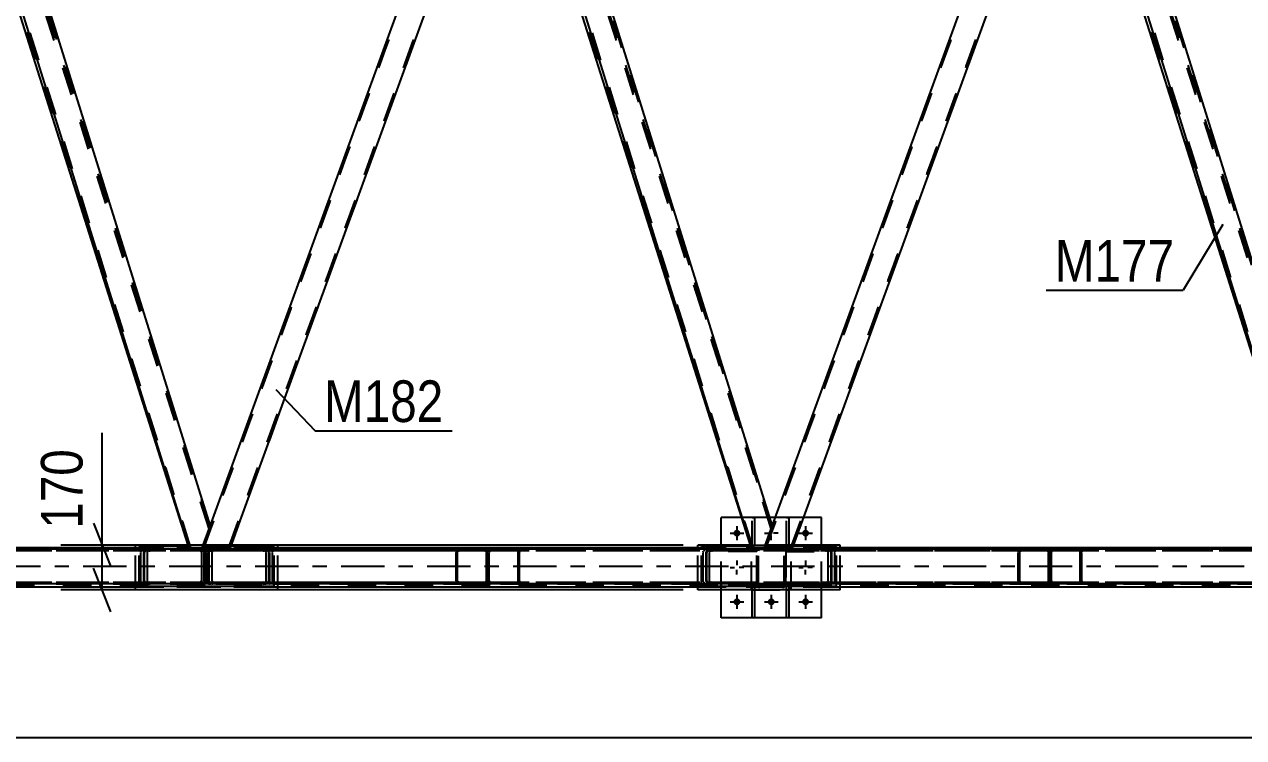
# Model space of a CAD drawing. Header units: millimetres. Extents: x -858 to 331, y -869 to -28.
# Drawn here: x 159 to 242.9, y -125.8 to -76.7 of the extents above; entities that cross this region are included whole.
import ezdxf

# ---------------------------------------------------------------- set-up
doc = ezdxf.new("R2010")
doc.units = ezdxf.units.MM
doc.linetypes.add('DXK_LINE_DOT2', pattern=[3.9198, 1.9599, -1.9599])
doc.linetypes.add('DXK_LINE_DOT3', pattern=[5.9187, 2.979, -0.9799, 0.9799, -0.9799])
doc.styles.add('Arial Narrow', font='ARIALN.TTF', dxfattribs={"height": 0.2})

# ---------------------------------------------------------------- blocks, each defined once
blk = doc.blocks.new('Part-570393797-4908 - 4897')
at = {"color": 2, "linetype": 'Continuous'}
for p, q in [((209.001, -112.546), (205.372, -112.546)), ((205.372, -112.827), (205.372, -112.546)), ((215.166, -112.546), (211.965, -112.546)), ((215.166, -112.827), (215.166, -112.546)), ((205.372, -115.637), (205.372, -115.228)), ((215.166, -115.637), (205.372, -115.637)), ((215.166, -115.637), (215.166, -115.228))]:
    blk.add_line(p, q, dxfattribs=at)
at = {"color": 7, "linetype": 'DXK_LINE_DOT2'}
for p, q in [((205.372, -115.228), (205.372, -112.827)), ((211.965, -112.546), (209.001, -112.546)), ((215.166, -115.228), (215.166, -112.827))]:
    blk.add_line(p, q, dxfattribs=at)
blk = doc.blocks.new('Part-570393797-5801 - 4897')
at = {"color": 7, "linetype": 'DXK_LINE_DOT2'}
for p, q in [((171.519, -112.962), (171.489, -113.046)), ((171.489, -115.009), (171.489, -113.046)), ((171.687, -113.046), (171.703, -113.004)), ((171.687, -115.009), (171.687, -113.046)), ((171.886, -112.828), (171.734, -112.844)), ((171.81, -112.945), (171.886, -112.937)), ((209.434, -112.828), (171.886, -112.828)), ((209.434, -112.937), (171.886, -112.937)), ((175.611, -112.844), (175.459, -112.828)), ((175.459, -112.937), (175.535, -112.945)), ((175.643, -113.004), (175.658, -113.046)), ((175.658, -115.009), (175.658, -113.046)), ((175.856, -113.046), (175.826, -112.962)), ((175.856, -115.009), (175.856, -113.046)), ((205.735, -113.046), (205.766, -112.962)), ((205.735, -115.009), (205.735, -113.046)), ((205.949, -113.004), (205.934, -113.046)), ((205.934, -113.046), (205.934, -115.009)), ((205.98, -112.844), (206.132, -112.828)), ((206.132, -112.937), (206.056, -112.945)), ((209.434, -115.228), (209.434, -112.828)), ((171.489, -115.009), (171.519, -115.093)), ((171.703, -115.051), (171.687, -115.009)), ((171.734, -115.211), (171.886, -115.228)), ((171.886, -115.118), (171.81, -115.11)), ((209.434, -115.118), (171.886, -115.118)), ((209.434, -115.228), (171.886, -115.228)), ((175.535, -115.11), (175.459, -115.118)), ((175.459, -115.228), (175.611, -115.211)), ((175.658, -115.009), (175.643, -115.051)), ((175.826, -115.093), (175.856, -115.009)), ((205.766, -115.093), (205.735, -115.009)), ((205.934, -115.009), (205.949, -115.051)), ((206.132, -115.228), (205.98, -115.211)), ((206.056, -115.11), (206.132, -115.118))]:
    blk.add_line(p, q, dxfattribs=at)
for centre, radius, start, end in [((171.795, -113.21), 0.371, 99.51826, 138.06397), ((171.841, -113.128), 0.186, 99.51826, 138.06397), ((175.504, -113.128), 0.186, 41.93602, 80.48174), ((175.55, -113.21), 0.371, 41.93602, 80.48174), ((206.042, -113.21), 0.371, 99.51826, 138.06397), ((206.087, -113.128), 0.186, 99.51826, 138.06397), ((171.795, -114.845), 0.371, 221.93602, 260.48174), ((171.841, -114.927), 0.186, 221.93602, 260.48174), ((175.504, -114.927), 0.186, 279.51826, 318.06397), ((175.55, -114.845), 0.371, 279.51826, 318.06397), ((206.042, -114.845), 0.371, 221.93602, 260.48174), ((206.087, -114.927), 0.186, 221.93602, 260.48174)]:
    blk.add_arc(centre, radius, start, end, dxfattribs=at)
blk = doc.blocks.new('Bolt-570393797-5324 - 4897')
at = {"linetype": 'Continuous'}
for points in [[(208.302, -111.728, -1), (207.829, -111.728, -1)], [(213.029, -111.728, -1), (212.556, -111.728, -1)], [(208.302, -116.455, -1), (207.829, -116.455, -1)], [(210.665, -116.455, -1), (210.192, -116.455, -1)], [(213.029, -116.455, -1), (212.556, -116.455, -1)]]:
    blk.add_hatch(color=1, dxfattribs=at).paths.add_polyline_path(points)
at = {"color": 1, "linetype": 'Continuous'}
for p, q in [((208.065, -111.255), (208.065, -112.201)), ((210.429, -111.255), (210.429, -111.57)), ((212.792, -111.255), (212.792, -112.201)), ((207.592, -111.728), (208.538, -111.728)), ((209.956, -111.728), (210.271, -111.728)), ((210.429, -112.201), (210.429, -111.886)), ((210.902, -111.728), (210.587, -111.728)), ((212.32, -111.728), (213.265, -111.728)), ((207.592, -114.091), (207.907, -114.091)), ((208.065, -113.619), (208.065, -113.934)), ((208.538, -114.091), (208.223, -114.091)), ((212.32, -114.091), (212.635, -114.091)), ((212.792, -113.619), (212.792, -113.934)), ((213.265, -114.091), (212.95, -114.091)), ((208.065, -114.564), (208.065, -114.249)), ((212.792, -114.564), (212.792, -114.249)), ((207.592, -116.455), (208.538, -116.455)), ((208.065, -115.982), (208.065, -116.928)), ((209.956, -116.455), (210.902, -116.455)), ((210.429, -115.982), (210.429, -116.928)), ((212.32, -116.455), (213.265, -116.455)), ((212.792, -115.982), (212.792, -116.928))]:
    blk.add_line(p, q, dxfattribs=at)
blk = doc.blocks.new('Part-570393797-5666 - 4897')
at = {"color": 2, "linetype": 'Continuous'}
for p, q in [((209.032, -112.646), (205.62, -112.646)), ((205.62, -112.827), (205.62, -112.646)), ((214.917, -112.646), (211.928, -112.646)), ((214.917, -112.827), (214.917, -112.646)), ((205.62, -115.409), (205.62, -115.227)), ((214.917, -115.409), (205.62, -115.409)), ((214.917, -115.409), (214.917, -115.227))]:
    blk.add_line(p, q, dxfattribs=at)
at = {"color": 7, "linetype": 'DXK_LINE_DOT2'}
for p, q in [((205.62, -115.227), (205.62, -112.827)), ((211.928, -112.646), (209.032, -112.646)), ((214.917, -115.227), (214.917, -112.827))]:
    blk.add_line(p, q, dxfattribs=at)
blk = doc.blocks.new('Part-570393797-5690 - 4897')
at = {"color": 7, "linetype": 'DXK_LINE_DOT2'}
for p, q in [((152.223, -113.046), (152.238, -112.962)), ((152.223, -115.009), (152.223, -113.046)), ((152.238, -112.962), (152.281, -112.891)), ((152.281, -112.891), (152.345, -112.844)), ((152.329, -113.004), (152.322, -113.046)), ((152.322, -115.009), (152.322, -113.046)), ((152.351, -112.969), (152.329, -113.004)), ((152.345, -112.844), (152.421, -112.828)), ((152.383, -112.945), (152.351, -112.969)), ((152.421, -112.937), (152.383, -112.945)), ((171.257, -112.828), (152.421, -112.828)), ((171.257, -112.937), (152.421, -112.937)), ((154.208, -112.828), (154.284, -112.844)), ((154.246, -112.945), (154.208, -112.937)), ((154.278, -112.969), (154.246, -112.945)), ((154.299, -113.004), (154.278, -112.969)), ((154.284, -112.844), (154.348, -112.891)), ((154.307, -113.046), (154.299, -113.004)), ((154.307, -115.009), (154.307, -113.046)), ((154.348, -112.891), (154.391, -112.962)), ((154.391, -112.962), (154.406, -113.046)), ((154.406, -115.009), (154.406, -113.046)), ((167.317, -112.962), (167.286, -113.046)), ((167.286, -115.009), (167.286, -113.046)), ((167.485, -113.046), (167.5, -113.004)), ((167.485, -115.009), (167.485, -113.046)), ((167.683, -112.828), (167.531, -112.844)), ((167.607, -112.945), (167.683, -112.937)), ((171.408, -112.844), (171.257, -112.828)), ((171.257, -112.937), (171.333, -112.945)), ((171.489, -112.874), (171.408, -112.844)), ((171.44, -113.004), (171.455, -113.046)), ((171.455, -115.009), (171.455, -113.046)), ((171.489, -115.181), (171.489, -112.874)), ((171.513, -112.891), (171.489, -112.874)), ((171.556, -112.962), (171.513, -112.891)), ((171.571, -113.046), (171.556, -112.962)), ((171.571, -115.009), (171.571, -113.046)), ((152.238, -115.093), (152.223, -115.009)), ((152.281, -115.164), (152.238, -115.093)), ((152.345, -115.211), (152.281, -115.164)), ((152.322, -115.009), (152.329, -115.051)), ((152.329, -115.051), (152.351, -115.086)), ((152.421, -115.228), (152.345, -115.211)), ((152.351, -115.086), (152.383, -115.11)), ((152.383, -115.11), (152.421, -115.118)), ((171.257, -115.118), (152.421, -115.118)), ((171.257, -115.228), (152.421, -115.228)), ((154.208, -115.118), (154.246, -115.11)), ((154.284, -115.211), (154.208, -115.228)), ((154.246, -115.11), (154.278, -115.086)), ((154.278, -115.086), (154.299, -115.051)), ((154.348, -115.164), (154.284, -115.211)), ((154.299, -115.051), (154.307, -115.009)), ((154.391, -115.093), (154.348, -115.164)), ((154.406, -115.009), (154.391, -115.093)), ((167.286, -115.009), (167.317, -115.093)), ((167.5, -115.051), (167.485, -115.009)), ((167.531, -115.211), (167.683, -115.228)), ((167.683, -115.118), (167.607, -115.11)), ((171.333, -115.11), (171.257, -115.118)), ((171.257, -115.228), (171.408, -115.211)), ((171.408, -115.211), (171.489, -115.181)), ((171.455, -115.009), (171.44, -115.051)), ((171.489, -115.181), (171.513, -115.164)), ((171.513, -115.164), (171.556, -115.093)), ((171.556, -115.093), (171.571, -115.009))]:
    blk.add_line(p, q, dxfattribs=at)
for centre, radius, start, end in [((167.593, -113.21), 0.371, 99.51826, 138.06397), ((167.638, -113.128), 0.186, 99.51826, 138.06397), ((171.302, -113.128), 0.186, 41.93602, 80.48174), ((167.593, -114.845), 0.371, 221.93602, 260.48174), ((167.638, -114.927), 0.186, 221.93602, 260.48174), ((171.302, -114.927), 0.186, 279.51826, 318.06397)]:
    blk.add_arc(centre, radius, start, end, dxfattribs=at)
blk = doc.blocks.new('Part-570393797-5724 - 4897')
at = {"color": 7, "linetype": 'DXK_LINE_DOT2'}
for p, q in [((209.451, -112.863), (209.434, -112.946)), ((209.434, -112.946), (209.451, -112.863)), ((209.434, -115.237), (209.434, -112.946)), ((209.552, -112.904), (209.543, -112.946)), ((209.543, -115.237), (209.543, -112.946)), ((209.575, -112.869), (209.552, -112.904)), ((209.652, -112.728), (209.569, -112.744)), ((209.569, -112.744), (209.652, -112.728)), ((209.611, -112.845), (209.575, -112.869)), ((209.652, -112.837), (209.611, -112.845)), ((211.216, -112.728), (209.652, -112.728)), ((211.216, -112.837), (209.652, -112.837)), ((211.3, -112.744), (211.216, -112.728)), ((211.216, -112.728), (211.3, -112.744)), ((211.258, -112.845), (211.216, -112.837)), ((211.293, -112.869), (211.258, -112.845)), ((211.317, -112.904), (211.293, -112.869)), ((211.325, -112.946), (211.317, -112.904)), ((211.325, -115.237), (211.325, -112.946)), ((211.434, -112.946), (211.418, -112.863)), ((211.418, -112.863), (211.434, -112.946)), ((211.434, -115.237), (211.434, -112.946)), ((209.434, -115.237), (209.451, -115.32)), ((209.451, -115.32), (209.434, -115.237)), ((209.543, -115.237), (209.552, -115.279)), ((209.552, -115.279), (209.575, -115.314)), ((209.652, -115.455), (209.569, -115.439)), ((209.575, -115.314), (209.611, -115.338)), ((209.611, -115.338), (209.652, -115.346)), ((211.216, -115.346), (209.652, -115.346)), ((211.216, -115.346), (211.258, -115.338)), ((211.3, -115.439), (211.216, -115.455)), ((211.258, -115.338), (211.293, -115.314)), ((211.293, -115.314), (211.317, -115.279)), ((211.317, -115.279), (211.325, -115.237)), ((211.418, -115.32), (211.434, -115.237)), ((211.434, -115.237), (211.418, -115.32))]:
    blk.add_line(p, q, dxfattribs=at)
at = {"color": 2, "linetype": 'Continuous'}
for p, q in [((209.569, -115.439), (209.652, -115.455)), ((211.216, -115.455), (209.652, -115.455)), ((211.216, -115.455), (211.3, -115.439))]:
    blk.add_line(p, q, dxfattribs=at)
at = {"color": 7, "linetype": 'DXK_LINE_DOT2'}
for centre, start, end in [((209.652, -112.946), 112.49999, 157.49999), ((209.652, -112.946), 112.49999, 157.49999), ((211.216, -112.946), 22.49999, 67.49999), ((211.216, -112.946), 22.49999, 67.49999), ((209.652, -115.237), 202.49999, 233.56684), ((209.652, -115.237), 202.49999, 247.49999), ((211.216, -115.237), 292.49999, 337.49999), ((211.216, -115.237), 306.43324, 337.49999)]:
    blk.add_arc(centre, 0.218, start, end, dxfattribs=at)
at = {"color": 2, "linetype": 'Continuous'}
for centre, start, end in [((209.652, -115.237), 233.56684, 247.49999), ((211.216, -115.237), 292.49999, 306.43324)]:
    blk.add_arc(centre, 0.218, start, end, dxfattribs=at)
blk = doc.blocks.new('Part-570393797-5283 - 4897')
at = {"color": 2, "linetype": 'Continuous'}
for p, q in [((193.219, -57.727), (192.516, -59.659)), ((193.219, -57.727), (193.818, -57.727)), ((193.818, -57.727), (210.501, -111.25)), ((192.516, -59.659), (209.089, -112.827)), ((209.927, -112.827), (210.501, -111.25))]:
    blk.add_line(p, q, dxfattribs=at)
at = {"color": 7, "linetype": 'DXK_LINE_DOT2'}
for p, q in [((193.704, -57.727), (210.44, -111.419)), ((209.203, -112.827), (192.578, -59.49)), ((209.089, -112.827), (209.927, -112.827))]:
    blk.add_line(p, q, dxfattribs=at)
blk = doc.blocks.new('Part-570393797-5093 - 4897')
at = {"color": 2, "linetype": 'Continuous'}
for p, q in [((278.499, -112.827), (-43.215, -112.827)), ((278.499, -115.227), (-43.215, -115.227))]:
    blk.add_line(p, q, dxfattribs=at)
at = {"color": 7, "linetype": 'DXK_LINE_DOT2'}
for p, q in [((278.499, -112.937), (-43.215, -112.937)), ((278.499, -115.118), (-43.215, -115.118))]:
    blk.add_line(p, q, dxfattribs=at)
at = {"color": 7, "linetype": 'DXK_LINE_DOT3'}
blk.add_line((278.499, -114.027), (-43.215, -114.027), dxfattribs=at)
blk = doc.blocks.new('Part-570393797-5094 - 4897')
at = {"color": 7, "linetype": 'DXK_LINE_DOT2'}
for p, q in [((277.307, -112.837), (-40.25, -112.837)), ((277.307, -112.728), (-25.845, -112.728)), ((176.468, -112.728), (166.674, -112.728)), ((215.166, -112.728), (205.372, -112.728)), ((277.307, -115.346), (-40.25, -115.346)), ((277.307, -115.455), (11.885, -115.455)), ((176.468, -115.455), (166.674, -115.455)), ((215.166, -115.455), (205.372, -115.455))]:
    blk.add_line(p, q, dxfattribs=at)
at = {"color": 2, "linetype": 'Continuous'}
for p, q in [((166.674, -112.728), (137.771, -112.728)), ((205.372, -112.728), (176.468, -112.728)), ((244.069, -112.728), (215.166, -112.728)), ((166.674, -115.455), (137.771, -115.455)), ((205.372, -115.455), (176.468, -115.455)), ((244.069, -115.455), (215.166, -115.455))]:
    blk.add_line(p, q, dxfattribs=at)
blk = doc.blocks.new('Part-570393797-5513 - 4897')
at = {"color": 7, "linetype": 'DXK_LINE_DOT2'}
for p, q in [((210.079, -112.728), (229.767, -58.637)), ((211.782, -112.728), (231.469, -58.637)), ((211.898, -112.728), (231.586, -58.637)), ((229.584, -58.819), (229.651, -58.637)), ((231.586, -58.637), (229.651, -58.637)), ((209.963, -112.728), (210.501, -111.25)), ((209.963, -112.728), (211.898, -112.728))]:
    blk.add_line(p, q, dxfattribs=at)
at = {"color": 2, "linetype": 'Continuous'}
blk.add_line((210.501, -111.25), (229.584, -58.819), dxfattribs=at)
blk = doc.blocks.new('Part-570393797-5122 - 4897')
at = {"color": 7, "linetype": 'DXK_LINE_DOT2'}
for p, q in [((171.346, -112.827), (191.401, -57.727)), ((173.049, -112.827), (193.103, -57.727)), ((192.516, -59.659), (193.219, -57.727)), ((171.23, -112.827), (171.804, -111.25)), ((171.23, -112.827), (173.165, -112.827))]:
    blk.add_line(p, q, dxfattribs=at)
at = {"color": 2, "linetype": 'Continuous'}
for p, q in [((171.804, -111.25), (191.285, -57.727)), ((193.219, -57.727), (191.285, -57.727)), ((173.165, -112.827), (192.516, -59.659))]:
    blk.add_line(p, q, dxfattribs=at)
blk = doc.blocks.new('Part-570393797-5136 - 4897')
at = {"color": 7, "linetype": 'DXK_LINE_DOT2'}
for p, q in [((209.123, -115.637), (209.123, -115.348)), ((209.123, -115.348), (209.268, -115.348)), ((209.123, -115.621), (209.268, -115.621)), ((209.268, -115.348), (209.268, -115.637))]:
    blk.add_line(p, q, dxfattribs=at)
at = {"color": 2, "linetype": 'Continuous'}
for p, q in [((209.123, -117.546), (209.123, -115.637)), ((209.268, -115.637), (209.268, -117.546)), ((209.268, -117.546), (209.123, -117.546))]:
    blk.add_line(p, q, dxfattribs=at)
blk = doc.blocks.new('Part-570393797-5557 - 4897')
at = {"color": 7, "linetype": 'DXK_LINE_DOT2'}
for p, q in [((209.123, -112.839), (209.123, -110.637)), ((209.123, -110.637), (209.268, -110.637)), ((209.268, -110.637), (209.268, -112.839)), ((209.123, -112.566), (209.268, -112.566)), ((209.268, -112.839), (209.123, -112.839))]:
    blk.add_line(p, q, dxfattribs=at)
blk = doc.blocks.new('Part-570393797-5188 - 4897')
at = {"color": 7, "linetype": 'DXK_LINE_DOT2'}
for p, q in [((209.429, -115.201), (206.974, -115.201)), ((206.974, -115.201), (206.974, -115.346)), ((209.429, -115.346), (206.974, -115.346)), ((209.156, -115.346), (209.156, -115.201)), ((209.429, -115.346), (209.429, -115.201))]:
    blk.add_line(p, q, dxfattribs=at)
blk = doc.blocks.new('Part-570393797-5213 - 4897')
at = {"color": 2, "linetype": 'Continuous'}
for p, q in [((231.917, -57.727), (231.214, -59.659)), ((231.917, -57.727), (232.516, -57.727)), ((232.516, -57.727), (249.199, -111.25)), ((231.214, -59.659), (247.786, -112.827)), ((248.625, -112.827), (249.199, -111.25))]:
    blk.add_line(p, q, dxfattribs=at)
at = {"color": 7, "linetype": 'DXK_LINE_DOT2'}
for p, q in [((232.402, -57.727), (249.137, -111.419)), ((247.9, -112.827), (231.275, -59.49)), ((247.786, -112.827), (248.625, -112.827))]:
    blk.add_line(p, q, dxfattribs=at)
blk = doc.blocks.new('Part-570393797-5276 - 4897')
at = {"color": 2, "linetype": 'Continuous'}
for p, q in [((170.303, -112.546), (166.674, -112.546)), ((166.674, -112.827), (166.674, -112.546)), ((176.468, -112.546), (173.267, -112.546)), ((176.468, -112.827), (176.468, -112.546)), ((166.674, -115.637), (166.674, -115.228)), ((176.468, -115.637), (166.674, -115.637)), ((176.468, -115.637), (176.468, -115.228))]:
    blk.add_line(p, q, dxfattribs=at)
at = {"color": 7, "linetype": 'DXK_LINE_DOT2'}
for p, q in [((166.674, -115.228), (166.674, -112.827)), ((173.267, -112.546), (170.303, -112.546)), ((176.468, -115.228), (176.468, -112.827))]:
    blk.add_line(p, q, dxfattribs=at)
blk = doc.blocks.new('Part-570393797-5278 - 4897')
at = {"color": 7, "linetype": 'DXK_LINE_DOT2'}
for p, q in [((171.382, -112.728), (191.069, -58.637)), ((173.085, -112.728), (192.772, -58.637)), ((173.201, -112.728), (192.888, -58.637)), ((190.887, -58.819), (190.953, -58.637)), ((192.888, -58.637), (190.953, -58.637)), ((171.266, -112.728), (171.804, -111.25)), ((171.266, -112.728), (173.201, -112.728))]:
    blk.add_line(p, q, dxfattribs=at)
at = {"color": 2, "linetype": 'Continuous'}
blk.add_line((171.804, -111.25), (190.887, -58.819), dxfattribs=at)
blk = doc.blocks.new('Part-570393797-5288 - 4897')
at = {"color": 2, "linetype": 'Continuous'}
for p, q in [((153.942, -59.321), (154.522, -57.727)), ((154.522, -57.727), (155.121, -57.727)), ((155.121, -57.727), (171.804, -111.25)), ((153.942, -59.321), (153.819, -59.659)), ((153.819, -59.659), (170.391, -112.827)), ((171.23, -112.827), (171.804, -111.25))]:
    blk.add_line(p, q, dxfattribs=at)
at = {"color": 7, "linetype": 'DXK_LINE_DOT2'}
for p, q in [((171.742, -111.419), (155.007, -57.727)), ((153.828, -59.634), (153.942, -59.321)), ((170.505, -112.827), (153.88, -59.49)), ((170.391, -112.827), (171.23, -112.827))]:
    blk.add_line(p, q, dxfattribs=at)
blk = doc.blocks.new('Part-570393797-5804 - 4897')
at = {"color": 7, "linetype": 'DXK_LINE_DOT2'}
for p, q in [((229.617, -113.046), (229.632, -112.962)), ((229.617, -115.009), (229.617, -113.046)), ((229.632, -112.962), (229.675, -112.891)), ((229.675, -112.891), (229.74, -112.844)), ((229.724, -113.004), (229.717, -113.046)), ((229.717, -115.009), (229.717, -113.046)), ((229.746, -112.969), (229.724, -113.004)), ((229.74, -112.844), (229.816, -112.828)), ((229.778, -112.945), (229.746, -112.969)), ((229.816, -112.937), (229.778, -112.945)), ((248.651, -112.828), (229.816, -112.828)), ((248.651, -112.937), (229.816, -112.937)), ((231.602, -112.828), (231.678, -112.844)), ((231.64, -112.945), (231.602, -112.937)), ((231.673, -112.969), (231.64, -112.945)), ((231.694, -113.004), (231.673, -112.969)), ((231.678, -112.844), (231.743, -112.891)), ((231.702, -113.046), (231.694, -113.004)), ((231.702, -115.009), (231.702, -113.046)), ((231.743, -112.891), (231.786, -112.962)), ((231.786, -112.962), (231.801, -113.046)), ((231.801, -115.009), (231.801, -113.046)), ((244.711, -112.962), (244.681, -113.046)), ((244.681, -115.009), (244.681, -113.046)), ((244.88, -113.046), (244.895, -113.004)), ((244.88, -115.009), (244.88, -113.046)), ((245.078, -112.828), (244.926, -112.844)), ((245.002, -112.945), (245.078, -112.937)), ((248.803, -112.844), (248.651, -112.828)), ((248.651, -112.937), (248.727, -112.945)), ((248.884, -112.874), (248.803, -112.844)), ((248.835, -113.004), (248.85, -113.046)), ((248.85, -115.009), (248.85, -113.046)), ((248.884, -115.181), (248.884, -112.874)), ((248.908, -112.891), (248.884, -112.874)), ((248.951, -112.962), (248.908, -112.891)), ((248.966, -113.046), (248.951, -112.962)), ((248.966, -115.009), (248.966, -113.046)), ((229.632, -115.093), (229.617, -115.009)), ((229.675, -115.164), (229.632, -115.093)), ((229.74, -115.211), (229.675, -115.164)), ((229.717, -115.009), (229.724, -115.051)), ((229.724, -115.051), (229.746, -115.086)), ((229.816, -115.228), (229.74, -115.211)), ((229.746, -115.086), (229.778, -115.11)), ((229.778, -115.11), (229.816, -115.118)), ((248.651, -115.118), (229.816, -115.118)), ((248.651, -115.228), (229.816, -115.228)), ((231.602, -115.118), (231.64, -115.11)), ((231.678, -115.211), (231.602, -115.228)), ((231.64, -115.11), (231.673, -115.086)), ((231.673, -115.086), (231.694, -115.051)), ((231.743, -115.164), (231.678, -115.211)), ((231.694, -115.051), (231.702, -115.009)), ((231.786, -115.093), (231.743, -115.164)), ((231.801, -115.009), (231.786, -115.093)), ((244.681, -115.009), (244.711, -115.093)), ((244.895, -115.051), (244.88, -115.009)), ((244.926, -115.211), (245.078, -115.228)), ((245.078, -115.118), (245.002, -115.11)), ((248.727, -115.11), (248.651, -115.118)), ((248.651, -115.228), (248.803, -115.211)), ((248.803, -115.211), (248.884, -115.181)), ((248.85, -115.009), (248.835, -115.051)), ((248.884, -115.181), (248.908, -115.164)), ((248.908, -115.164), (248.951, -115.093)), ((248.951, -115.093), (248.966, -115.009))]:
    blk.add_line(p, q, dxfattribs=at)
for centre, radius, start, end in [((244.988, -113.21), 0.371, 99.51826, 138.06397), ((245.033, -113.128), 0.186, 99.51826, 138.06397), ((248.697, -113.128), 0.186, 41.93602, 80.48174), ((244.988, -114.845), 0.371, 221.93602, 260.48174), ((245.033, -114.927), 0.186, 221.93602, 260.48174), ((248.697, -114.927), 0.186, 279.51826, 318.06397)]:
    blk.add_arc(centre, radius, start, end, dxfattribs=at)
blk = doc.blocks.new('Part-570393797-5506 - 4897')
at = {"color": 7, "linetype": 'DXK_LINE_DOT2'}
for p, q in [((209.429, -112.837), (206.974, -112.837)), ((206.974, -112.837), (206.974, -112.982)), ((209.429, -112.982), (206.974, -112.982)), ((209.156, -112.982), (209.156, -112.837)), ((209.429, -112.982), (209.429, -112.837))]:
    blk.add_line(p, q, dxfattribs=at)
blk = doc.blocks.new('Part-570393797-5681 - 4897')
at = {"color": 7, "linetype": 'DXK_LINE_DOT2'}
for p, q in [((209.445, -112.863), (209.429, -112.946)), ((209.429, -112.946), (209.445, -112.863)), ((209.429, -115.237), (209.429, -112.946)), ((209.546, -112.904), (209.538, -112.946)), ((209.538, -115.237), (209.538, -112.946)), ((209.57, -112.869), (209.546, -112.904)), ((209.647, -112.728), (209.564, -112.744)), ((209.564, -112.744), (209.647, -112.728)), ((209.605, -112.845), (209.57, -112.869)), ((209.647, -112.837), (209.605, -112.845)), ((211.211, -112.728), (209.647, -112.728)), ((211.211, -112.837), (209.647, -112.837)), ((211.294, -112.744), (211.211, -112.728)), ((211.211, -112.728), (211.294, -112.744)), ((211.252, -112.845), (211.211, -112.837)), ((211.288, -112.869), (211.252, -112.845)), ((211.311, -112.904), (211.288, -112.869)), ((211.32, -112.946), (211.311, -112.904)), ((211.32, -115.237), (211.32, -112.946)), ((211.429, -112.946), (211.412, -112.863)), ((211.412, -112.863), (211.429, -112.946)), ((211.429, -115.237), (211.429, -112.946)), ((209.429, -115.237), (209.445, -115.32)), ((209.445, -115.32), (209.429, -115.237)), ((209.538, -115.237), (209.546, -115.279)), ((209.546, -115.279), (209.57, -115.314)), ((209.564, -115.438), (209.647, -115.455)), ((209.647, -115.455), (209.564, -115.438)), ((209.57, -115.314), (209.605, -115.338)), ((209.605, -115.338), (209.647, -115.346)), ((211.211, -115.346), (209.647, -115.346)), ((211.211, -115.455), (209.647, -115.455)), ((211.211, -115.346), (211.252, -115.338)), ((211.211, -115.455), (211.294, -115.438)), ((211.294, -115.438), (211.211, -115.455)), ((211.252, -115.338), (211.288, -115.314)), ((211.288, -115.314), (211.311, -115.279)), ((211.311, -115.279), (211.32, -115.237)), ((211.412, -115.32), (211.429, -115.237)), ((211.429, -115.237), (211.412, -115.32))]:
    blk.add_line(p, q, dxfattribs=at)
at = {"color": 7, "linetype": 'DXK_LINE_DOT3'}
blk.add_line((210.429, -114.091), (210.429, -114.091), dxfattribs=at)
at = {"color": 7, "linetype": 'DXK_LINE_DOT2'}
for centre, start, end in [((209.647, -112.946), 112.49999, 157.49999), ((209.647, -112.946), 112.49999, 157.49999), ((211.211, -112.946), 22.49999, 67.49999), ((211.211, -112.946), 22.49999, 67.49999), ((209.647, -115.237), 202.49999, 247.49999), ((209.647, -115.237), 202.49999, 247.49999), ((211.211, -115.237), 292.49999, 337.49999), ((211.211, -115.237), 292.49999, 337.49999)]:
    blk.add_arc(centre, 0.218, start, end, dxfattribs=at)
blk = doc.blocks.new('Part-570393797-5544 - 4897')
at = {"color": 2, "linetype": 'Continuous'}
for p, q in [((208.385, -110.637), (206.974, -110.637)), ((206.974, -112.546), (206.974, -110.637)), ((210.724, -110.637), (210.31, -110.637)), ((213.883, -110.637), (212.659, -110.637)), ((213.883, -112.546), (213.883, -110.637)), ((206.974, -117.546), (206.974, -115.637)), ((213.883, -117.546), (213.883, -115.637)), ((213.883, -117.546), (206.974, -117.546))]:
    blk.add_line(p, q, dxfattribs=at)
at = {"color": 7, "linetype": 'DXK_LINE_DOT2'}
for p, q in [((210.31, -110.637), (208.385, -110.637)), ((212.659, -110.637), (210.724, -110.637)), ((206.974, -115.637), (206.974, -112.546)), ((213.883, -115.637), (213.883, -112.546))]:
    blk.add_line(p, q, dxfattribs=at)
blk = doc.blocks.new('Part-570393797-5687 - 4897')
at = {"color": 7, "linetype": 'DXK_LINE_DOT2'}
for p, q in [((132.822, -112.962), (132.792, -113.046)), ((132.792, -115.009), (132.792, -113.046)), ((132.99, -113.046), (133.005, -113.004)), ((132.99, -115.009), (132.99, -113.046)), ((133.189, -112.828), (133.037, -112.844)), ((133.113, -112.945), (133.189, -112.937)), ((171.008, -112.828), (133.189, -112.828)), ((171.008, -112.937), (133.189, -112.937)), ((136.914, -112.844), (136.762, -112.828)), ((136.762, -112.937), (136.838, -112.945)), ((136.945, -113.004), (136.96, -113.046)), ((136.96, -115.009), (136.96, -113.046)), ((137.159, -113.046), (137.129, -112.962)), ((137.159, -115.009), (137.159, -113.046)), ((167.038, -113.046), (167.068, -112.962)), ((167.038, -115.009), (167.038, -113.046)), ((167.252, -113.004), (167.237, -113.046)), ((167.237, -115.009), (167.237, -113.046)), ((167.283, -112.844), (167.435, -112.828)), ((167.435, -112.937), (167.359, -112.945)), ((171.008, -112.828), (171.16, -112.844)), ((171.084, -112.945), (171.008, -112.937)), ((171.207, -113.046), (171.192, -113.004)), ((171.207, -113.046), (171.207, -115.009)), ((171.375, -112.962), (171.405, -113.046)), ((171.405, -115.009), (171.405, -113.046)), ((132.792, -115.009), (132.822, -115.093)), ((133.005, -115.051), (132.99, -115.009)), ((133.037, -115.211), (133.189, -115.228)), ((133.189, -115.118), (133.113, -115.11)), ((171.008, -115.118), (133.189, -115.118)), ((171.008, -115.228), (133.189, -115.228)), ((136.838, -115.11), (136.762, -115.118)), ((136.762, -115.228), (136.914, -115.211)), ((136.96, -115.009), (136.945, -115.051)), ((137.129, -115.093), (137.159, -115.009)), ((167.068, -115.093), (167.038, -115.009)), ((167.237, -115.009), (167.252, -115.051)), ((167.435, -115.228), (167.283, -115.211)), ((167.359, -115.11), (167.435, -115.118)), ((171.008, -115.118), (171.084, -115.11)), ((171.16, -115.211), (171.008, -115.228)), ((171.192, -115.051), (171.207, -115.009)), ((171.405, -115.009), (171.375, -115.093))]:
    blk.add_line(p, q, dxfattribs=at)
for centre, radius, start, end in [((133.098, -113.21), 0.371, 99.51826, 138.06397), ((133.143, -113.128), 0.186, 99.51826, 138.06397), ((136.807, -113.128), 0.186, 41.93602, 80.48174), ((136.852, -113.21), 0.371, 41.93602, 80.48174), ((167.345, -113.21), 0.371, 99.51826, 138.06397), ((167.39, -113.128), 0.186, 99.51826, 138.06397), ((171.053, -113.128), 0.186, 41.93602, 80.48174), ((171.099, -113.21), 0.371, 41.93602, 80.48174), ((133.098, -114.845), 0.371, 221.93602, 260.48174), ((133.143, -114.927), 0.186, 221.93602, 260.48174), ((136.807, -114.927), 0.186, 279.51826, 318.06397), ((136.852, -114.845), 0.371, 279.51826, 318.06397), ((167.345, -114.845), 0.371, 221.93602, 260.48174), ((167.39, -114.927), 0.186, 221.93602, 260.48174), ((171.053, -114.927), 0.186, 279.51826, 318.06397), ((171.099, -114.845), 0.371, 279.51826, 318.06397)]:
    blk.add_arc(centre, radius, start, end, dxfattribs=at)
blk = doc.blocks.new('Part-570393797-5554 - 4897')
at = {"color": 7, "linetype": 'DXK_LINE_DOT2'}
for p, q in [((211.486, -112.839), (211.486, -110.637)), ((211.486, -110.637), (211.632, -110.637)), ((211.632, -110.637), (211.632, -112.839)), ((211.486, -112.566), (211.632, -112.566)), ((211.632, -112.839), (211.486, -112.839))]:
    blk.add_line(p, q, dxfattribs=at)
blk = doc.blocks.new('Part-570393797-5560 - 4897')
at = {"color": 7, "linetype": 'DXK_LINE_DOT2'}
for p, q in [((213.883, -112.837), (211.429, -112.837)), ((211.429, -112.837), (211.429, -112.982)), ((211.429, -112.982), (213.883, -112.982)), ((211.702, -112.982), (211.702, -112.837)), ((213.883, -112.982), (213.883, -112.837))]:
    blk.add_line(p, q, dxfattribs=at)
blk = doc.blocks.new('Part-570393797-5569 - 4897')
at = {"color": 7, "linetype": 'DXK_LINE_DOT2'}
for p, q in [((213.883, -115.201), (211.429, -115.201)), ((211.429, -115.201), (211.429, -115.346)), ((211.429, -115.346), (213.883, -115.346)), ((211.702, -115.346), (211.702, -115.201)), ((213.883, -115.346), (213.883, -115.201))]:
    blk.add_line(p, q, dxfattribs=at)
blk = doc.blocks.new('Part-570393797-5584 - 4897')
at = {"color": 7, "linetype": 'DXK_LINE_DOT2'}
for p, q in [((211.486, -115.637), (211.486, -115.348)), ((211.486, -115.348), (211.632, -115.348)), ((211.486, -115.621), (211.632, -115.621)), ((211.632, -115.348), (211.632, -115.637))]:
    blk.add_line(p, q, dxfattribs=at)
at = {"color": 2, "linetype": 'Continuous'}
for p, q in [((211.486, -117.546), (211.486, -115.637)), ((211.632, -115.637), (211.632, -117.546)), ((211.632, -117.546), (211.486, -117.546))]:
    blk.add_line(p, q, dxfattribs=at)
blk = doc.blocks.new('Part-570393797-5596 - 4897')
at = {"color": 2, "linetype": 'Continuous'}
for p, q in [((170.335, -112.646), (166.923, -112.646)), ((166.923, -112.827), (166.923, -112.646)), ((176.22, -112.646), (173.231, -112.646)), ((176.22, -112.827), (176.22, -112.646)), ((166.923, -115.409), (166.923, -115.227)), ((176.22, -115.409), (166.923, -115.409)), ((176.22, -115.409), (176.22, -115.227))]:
    blk.add_line(p, q, dxfattribs=at)
at = {"color": 7, "linetype": 'DXK_LINE_DOT2'}
for p, q in [((166.923, -115.227), (166.923, -112.827)), ((173.231, -112.646), (170.335, -112.646)), ((176.22, -115.227), (176.22, -112.827))]:
    blk.add_line(p, q, dxfattribs=at)
blk = doc.blocks.new('Part-570393797-5616 - 4897')
at = {"color": 7, "linetype": 'DXK_LINE_DOT2'}
for p, q in [((210.043, -112.827), (230.098, -57.727)), ((211.746, -112.827), (231.801, -57.727)), ((231.214, -59.659), (231.917, -57.727)), ((209.927, -112.827), (210.501, -111.25)), ((209.927, -112.827), (211.862, -112.827))]:
    blk.add_line(p, q, dxfattribs=at)
at = {"color": 2, "linetype": 'Continuous'}
for p, q in [((210.501, -111.25), (229.982, -57.727)), ((231.917, -57.727), (229.982, -57.727)), ((211.862, -112.827), (231.214, -59.659))]:
    blk.add_line(p, q, dxfattribs=at)
blk = doc.blocks.new('Part-570393797-5739 - 4897')
at = {"color": 7, "linetype": 'DXK_LINE_DOT2'}
for p, q in [((171.737, -113.046), (171.768, -112.962)), ((171.737, -115.009), (171.737, -113.046)), ((171.951, -113.004), (171.936, -113.046)), ((171.936, -115.009), (171.936, -113.046)), ((171.982, -112.844), (172.134, -112.828)), ((172.134, -112.937), (172.058, -112.945)), ((190.721, -112.828), (172.134, -112.828)), ((190.721, -112.937), (172.134, -112.937)), ((175.707, -112.828), (175.859, -112.844)), ((175.783, -112.945), (175.707, -112.937)), ((175.906, -113.046), (175.891, -113.004)), ((175.906, -115.009), (175.906, -113.046)), ((176.074, -112.962), (176.104, -113.046)), ((176.104, -115.009), (176.104, -113.046)), ((188.751, -112.962), (188.736, -113.046)), ((188.736, -115.009), (188.736, -113.046)), ((188.794, -112.891), (188.751, -112.962)), ((188.859, -112.844), (188.794, -112.891)), ((188.836, -113.046), (188.843, -113.004)), ((188.836, -115.009), (188.836, -113.046)), ((188.843, -113.004), (188.865, -112.969)), ((188.935, -112.828), (188.859, -112.844)), ((188.865, -112.969), (188.897, -112.945)), ((188.897, -112.945), (188.935, -112.937)), ((190.797, -112.844), (190.721, -112.828)), ((190.721, -112.937), (190.759, -112.945)), ((190.759, -112.945), (190.792, -112.969)), ((190.792, -112.969), (190.813, -113.004)), ((190.862, -112.891), (190.797, -112.844)), ((190.813, -113.004), (190.821, -113.046)), ((190.821, -115.009), (190.821, -113.046)), ((190.905, -112.962), (190.862, -112.891)), ((190.92, -113.046), (190.905, -112.962)), ((190.92, -115.009), (190.92, -113.046)), ((171.768, -115.093), (171.737, -115.009)), ((171.936, -115.009), (171.951, -115.051)), ((172.134, -115.228), (171.982, -115.211)), ((172.058, -115.11), (172.134, -115.118)), ((190.721, -115.118), (172.134, -115.118)), ((190.721, -115.228), (172.134, -115.228)), ((175.707, -115.118), (175.783, -115.11)), ((175.859, -115.211), (175.707, -115.228)), ((175.891, -115.051), (175.906, -115.009)), ((176.104, -115.009), (176.074, -115.093)), ((188.736, -115.009), (188.751, -115.093)), ((188.751, -115.093), (188.794, -115.164)), ((188.794, -115.164), (188.859, -115.211)), ((188.843, -115.051), (188.836, -115.009)), ((188.865, -115.086), (188.843, -115.051)), ((188.859, -115.211), (188.935, -115.228)), ((188.897, -115.11), (188.865, -115.086)), ((188.935, -115.118), (188.897, -115.11)), ((190.759, -115.11), (190.721, -115.118)), ((190.721, -115.228), (190.797, -115.211)), ((190.792, -115.086), (190.759, -115.11)), ((190.813, -115.051), (190.792, -115.086)), ((190.797, -115.211), (190.862, -115.164)), ((190.821, -115.009), (190.813, -115.051)), ((190.862, -115.164), (190.905, -115.093)), ((190.905, -115.093), (190.92, -115.009))]:
    blk.add_line(p, q, dxfattribs=at)
for centre, radius, start, end in [((172.044, -113.21), 0.371, 99.51826, 138.06397), ((172.089, -113.128), 0.186, 99.51826, 138.06397), ((175.753, -113.128), 0.186, 41.93602, 80.48174), ((175.798, -113.21), 0.371, 41.93602, 80.48174), ((172.044, -114.845), 0.371, 221.93602, 260.48174), ((172.089, -114.927), 0.186, 221.93602, 260.48174), ((175.753, -114.927), 0.186, 279.51826, 318.06397), ((175.798, -114.845), 0.371, 279.51826, 318.06397)]:
    blk.add_arc(centre, radius, start, end, dxfattribs=at)
blk = doc.blocks.new('Part-570393797-5651 - 4897')
at = {"color": 7, "linetype": 'DXK_LINE_DOT2'}
for p, q in [((231.586, -58.637), (231.055, -60.094)), ((232.501, -58.637), (231.586, -58.637)), ((249.13, -111.439), (232.386, -58.637)), ((249.191, -111.271), (232.501, -58.637)), ((231.055, -60.094), (231.055, -60.094)), ((231.055, -60.094), (231.055, -60.094)), ((247.86, -112.728), (231.116, -59.926)), ((248.661, -112.728), (249.191, -111.271)), ((247.746, -112.728), (247.688, -112.546)), ((247.746, -112.728), (248.661, -112.728))]:
    blk.add_line(p, q, dxfattribs=at)
at = {"color": 2, "linetype": 'Continuous'}
blk.add_line((247.688, -112.546), (231.055, -60.094), dxfattribs=at)
blk = doc.blocks.new('Part-570393797-5705 - 4897')
at = {"color": 7, "linetype": 'DXK_LINE_DOT2'}
for p, q in [((209.065, -115.637), (209.065, -112.546)), ((209.065, -112.546), (211.792, -112.546)), ((211.792, -115.637), (211.792, -112.546)), ((209.065, -115.637), (211.792, -115.637))]:
    blk.add_line(p, q, dxfattribs=at)
blk = doc.blocks.new('Part-570393797-5766 - 4897')
at = {"color": 7, "linetype": 'DXK_LINE_DOT2'}
for p, q in [((211.434, -115.228), (211.434, -112.828)), ((211.434, -112.828), (229.419, -112.828)), ((229.419, -112.937), (211.434, -112.937)), ((214.405, -112.828), (214.557, -112.844)), ((214.481, -112.945), (214.405, -112.937)), ((214.603, -113.046), (214.588, -113.004)), ((214.603, -115.009), (214.603, -113.046)), ((214.772, -112.962), (214.802, -113.046)), ((214.802, -115.009), (214.802, -113.046)), ((227.449, -112.962), (227.434, -113.046)), ((227.434, -115.009), (227.434, -113.046)), ((227.492, -112.891), (227.449, -112.962)), ((227.556, -112.844), (227.492, -112.891)), ((227.533, -113.046), (227.541, -113.004)), ((227.533, -115.009), (227.533, -113.046)), ((227.541, -113.004), (227.562, -112.969)), ((227.632, -112.828), (227.556, -112.844)), ((227.562, -112.969), (227.594, -112.945)), ((227.594, -112.945), (227.632, -112.937)), ((229.495, -112.844), (229.419, -112.828)), ((229.419, -112.937), (229.457, -112.945)), ((229.457, -112.945), (229.489, -112.969)), ((229.489, -112.969), (229.511, -113.004)), ((229.559, -112.891), (229.495, -112.844)), ((229.511, -113.004), (229.518, -113.046)), ((229.518, -115.009), (229.518, -113.046)), ((229.602, -112.962), (229.559, -112.891)), ((229.617, -113.046), (229.602, -112.962)), ((229.617, -115.009), (229.617, -113.046)), ((229.419, -115.118), (211.434, -115.118)), ((229.419, -115.228), (211.434, -115.228)), ((214.405, -115.118), (214.481, -115.11)), ((214.557, -115.211), (214.405, -115.228)), ((214.588, -115.051), (214.603, -115.009)), ((214.802, -115.009), (214.772, -115.093)), ((227.434, -115.009), (227.449, -115.093)), ((227.449, -115.093), (227.492, -115.164)), ((227.492, -115.164), (227.556, -115.211)), ((227.541, -115.051), (227.533, -115.009)), ((227.562, -115.086), (227.541, -115.051)), ((227.556, -115.211), (227.632, -115.228)), ((227.594, -115.11), (227.562, -115.086)), ((227.632, -115.118), (227.594, -115.11)), ((229.457, -115.11), (229.419, -115.118)), ((229.419, -115.228), (229.495, -115.211)), ((229.489, -115.086), (229.457, -115.11)), ((229.511, -115.051), (229.489, -115.086)), ((229.495, -115.211), (229.559, -115.164)), ((229.518, -115.009), (229.511, -115.051)), ((229.559, -115.164), (229.602, -115.093)), ((229.602, -115.093), (229.617, -115.009))]:
    blk.add_line(p, q, dxfattribs=at)
for centre, radius, start, end in [((214.45, -113.128), 0.186, 41.93602, 80.48174), ((214.495, -113.21), 0.371, 41.93602, 80.48174), ((214.45, -114.927), 0.186, 279.51826, 318.06397), ((214.495, -114.845), 0.371, 279.51826, 318.06397)]:
    blk.add_arc(centre, radius, start, end, dxfattribs=at)
blk = doc.blocks.new('Part-570393797-5769 - 4897')
at = {"color": 7, "linetype": 'DXK_LINE_DOT2'}
for p, q in [((248.403, -112.828), (211.434, -112.828)), ((211.434, -112.828), (211.434, -115.228)), ((248.403, -112.937), (211.434, -112.937)), ((214.308, -112.844), (214.157, -112.828)), ((214.157, -112.937), (214.232, -112.945)), ((214.34, -113.004), (214.355, -113.046)), ((214.355, -115.009), (214.355, -113.046)), ((214.554, -113.046), (214.523, -112.962)), ((214.554, -115.009), (214.554, -113.046)), ((244.433, -113.046), (244.463, -112.962)), ((244.433, -115.009), (244.433, -113.046)), ((244.646, -113.004), (244.631, -113.046)), ((244.631, -115.009), (244.631, -113.046)), ((244.678, -112.844), (244.83, -112.828)), ((244.83, -112.937), (244.754, -112.945)), ((248.403, -112.828), (248.555, -112.844)), ((248.479, -112.945), (248.403, -112.937)), ((248.601, -113.046), (248.586, -113.004)), ((248.601, -113.046), (248.601, -115.009)), ((248.77, -112.962), (248.8, -113.046)), ((248.8, -115.009), (248.8, -113.046)), ((248.403, -115.118), (211.434, -115.118)), ((248.403, -115.228), (211.434, -115.228)), ((214.232, -115.11), (214.157, -115.118)), ((214.157, -115.228), (214.308, -115.211)), ((214.355, -115.009), (214.34, -115.051)), ((214.523, -115.093), (214.554, -115.009)), ((244.463, -115.093), (244.433, -115.009)), ((244.631, -115.009), (244.646, -115.051)), ((244.83, -115.228), (244.678, -115.211)), ((244.754, -115.11), (244.83, -115.118)), ((248.403, -115.118), (248.479, -115.11)), ((248.555, -115.211), (248.403, -115.228)), ((248.586, -115.051), (248.601, -115.009)), ((248.8, -115.009), (248.77, -115.093))]:
    blk.add_line(p, q, dxfattribs=at)
for centre, radius, start, end in [((214.202, -113.128), 0.186, 41.93602, 80.48174), ((214.247, -113.21), 0.371, 41.93602, 80.48174), ((244.739, -113.21), 0.371, 99.51826, 138.06397), ((244.785, -113.128), 0.186, 99.51826, 138.06397), ((248.448, -113.128), 0.186, 41.93602, 80.48174), ((248.493, -113.21), 0.371, 41.93602, 80.48174), ((214.202, -114.927), 0.186, 279.51826, 318.06397), ((214.247, -114.845), 0.371, 279.51826, 318.06397), ((244.739, -114.845), 0.371, 221.93602, 260.48174), ((244.785, -114.927), 0.186, 221.93602, 260.48174), ((248.448, -114.927), 0.186, 279.51826, 318.06397), ((248.493, -114.845), 0.371, 279.51826, 318.06397)]:
    blk.add_arc(centre, radius, start, end, dxfattribs=at)
blk = doc.blocks.new('Part-570393797-5772 - 4897')
at = {"color": 7, "linetype": 'DXK_LINE_DOT2'}
for p, q in [((190.92, -113.046), (190.935, -112.962)), ((190.92, -115.009), (190.92, -113.046)), ((190.935, -112.962), (190.978, -112.891)), ((190.978, -112.891), (191.042, -112.844)), ((191.027, -113.004), (191.019, -113.046)), ((191.019, -115.009), (191.019, -113.046)), ((191.048, -112.969), (191.027, -113.004)), ((191.042, -112.844), (191.118, -112.828)), ((191.08, -112.945), (191.048, -112.969)), ((191.118, -112.937), (191.08, -112.945)), ((209.434, -112.828), (191.118, -112.828)), ((209.434, -112.937), (191.118, -112.937)), ((192.905, -112.828), (192.981, -112.844)), ((192.943, -112.945), (192.905, -112.937)), ((192.975, -112.969), (192.943, -112.945)), ((192.997, -113.004), (192.975, -112.969)), ((192.981, -112.844), (193.045, -112.891)), ((193.004, -113.046), (192.997, -113.004)), ((193.004, -115.009), (193.004, -113.046)), ((193.045, -112.891), (193.088, -112.962)), ((193.088, -112.962), (193.104, -113.046)), ((193.104, -115.009), (193.104, -113.046)), ((206.014, -112.962), (205.984, -113.046)), ((205.984, -115.009), (205.984, -113.046)), ((206.182, -113.046), (206.197, -113.004)), ((206.182, -115.009), (206.182, -113.046)), ((206.381, -112.828), (206.229, -112.844)), ((206.305, -112.945), (206.381, -112.937)), ((209.434, -115.228), (209.434, -112.828)), ((190.935, -115.093), (190.92, -115.009)), ((190.978, -115.164), (190.935, -115.093)), ((191.042, -115.211), (190.978, -115.164)), ((191.019, -115.009), (191.027, -115.051)), ((191.027, -115.051), (191.048, -115.086)), ((191.118, -115.228), (191.042, -115.211)), ((191.048, -115.086), (191.08, -115.11)), ((191.08, -115.11), (191.118, -115.118)), ((209.434, -115.118), (191.118, -115.118)), ((209.434, -115.228), (191.118, -115.228)), ((192.905, -115.118), (192.943, -115.11)), ((192.981, -115.211), (192.905, -115.228)), ((192.943, -115.11), (192.975, -115.086)), ((192.975, -115.086), (192.997, -115.051)), ((193.045, -115.164), (192.981, -115.211)), ((192.997, -115.051), (193.004, -115.009)), ((193.088, -115.093), (193.045, -115.164)), ((193.104, -115.009), (193.088, -115.093)), ((205.984, -115.009), (206.014, -115.093)), ((206.197, -115.051), (206.182, -115.009)), ((206.229, -115.211), (206.381, -115.228)), ((206.381, -115.118), (206.305, -115.11))]:
    blk.add_line(p, q, dxfattribs=at)
for centre, radius, start, end in [((206.29, -113.21), 0.371, 99.51826, 138.06397), ((206.335, -113.128), 0.186, 99.51826, 138.06397), ((206.29, -114.845), 0.371, 221.93602, 260.48174), ((206.335, -114.927), 0.186, 221.93602, 260.48174)]:
    blk.add_arc(centre, radius, start, end, dxfattribs=at)
blk = doc.blocks.new('Part-570393797-5819 - 4897')
at = {"color": 7, "linetype": 'DXK_LINE_DOT2'}
for p, q in [((154.191, -58.637), (153.66, -60.094)), ((155.106, -58.637), (154.191, -58.637)), ((171.735, -111.439), (154.991, -58.637)), ((171.796, -111.271), (155.106, -58.637)), ((153.66, -60.094), (153.661, -60.094)), ((153.661, -60.094), (153.66, -60.094)), ((170.465, -112.728), (153.722, -59.926)), ((171.266, -112.728), (171.796, -111.271)), ((170.351, -112.728), (170.293, -112.546)), ((170.351, -112.728), (171.266, -112.728))]:
    blk.add_line(p, q, dxfattribs=at)
at = {"color": 2, "linetype": 'Continuous'}
blk.add_line((170.293, -112.546), (153.661, -60.094), dxfattribs=at)
blk = doc.blocks.new('Part-570393797-5859 - 4897')
at = {"color": 7, "linetype": 'DXK_LINE_DOT2'}
for p, q in [((192.888, -58.637), (192.358, -60.094)), ((193.803, -58.637), (192.888, -58.637)), ((210.432, -111.439), (193.689, -58.637)), ((210.494, -111.271), (193.803, -58.637)), ((192.358, -60.094), (192.358, -60.094)), ((192.358, -60.094), (192.358, -60.094)), ((209.163, -112.728), (192.419, -59.926)), ((209.963, -112.728), (210.494, -111.271)), ((209.048, -112.728), (208.991, -112.546)), ((209.048, -112.728), (209.963, -112.728))]:
    blk.add_line(p, q, dxfattribs=at)
at = {"color": 2, "linetype": 'Continuous'}
blk.add_line((208.991, -112.546), (192.358, -60.094), dxfattribs=at)
blk = doc.blocks.new('StraightDimension-570393797-5872 - 4897')
at = {"color": 7, "linetype": 'Continuous'}
for p, q in [((164.372, -112.546), (164.372, -104.812)), ((164.372, -112.546), (164.372, -104.812)), ((163.772, -111.046), (164.972, -114.046)), ((204.372, -112.546), (161.522, -112.546)), ((164.372, -115.637), (164.372, -112.546)), ((164.972, -117.137), (163.772, -114.137)), ((204.372, -115.637), (161.522, -115.637))]:
    blk.add_line(p, q, dxfattribs=at)
at = {"color": 0}
blk.add_wipeout([(163.622, -105.337), (159.422, -105.337), (159.422, -112.021), (163.622, -112.021)], dxfattribs=at)
at = {"color": 3, "style": 'Arial Narrow'}
blk.add_text('170', height=2.8633, rotation=90.00021, dxfattribs=at).set_placement((163.022, -111.421))
blk = doc.blocks.new('StraightDimension-570393797-5915 - 4897')
at = {"color": 7, "linetype": 'Continuous'}
blk.add_line((-43.506, -125.805), (299.507, -125.805), dxfattribs=at)
blk = doc.blocks.new('Mark-570393797-5118 - 4897')
at = {"color": 30, "linetype": 'Continuous'}
for p, q in [((176.319, -101.845), (179.042, -104.672)), ((179.042, -104.672), (188.465, -104.672))]:
    blk.add_line(p, q, dxfattribs=at)
at = {"color": 0}
blk.add_wipeout([(187.865, -104.072), (187.865, -101.072), (179.642, -101.072), (179.642, -104.072)], dxfattribs=at)
blk.add_wipeout([(187.865, -104.072), (187.865, -101.072), (179.642, -101.072), (179.642, -104.072)], dxfattribs=at)
at = {"color": 3, "style": 'Arial Narrow'}
blk.add_text('M182', height=2.8633, dxfattribs=at).set_placement((179.642, -104.072))
blk = doc.blocks.new('Mark-570393797-5209 - 4897')
at = {"color": 30, "linetype": 'Continuous'}
for p in [(241.512, -90.474), (229.348, -95.002)]:
    blk.add_line(p, (238.771, -95.002), dxfattribs=at)
at = {"color": 0}
blk.add_wipeout([(238.171, -94.402), (238.171, -91.402), (229.948, -91.402), (229.948, -94.402)], dxfattribs=at)
blk.add_wipeout([(238.171, -94.402), (238.171, -91.402), (229.948, -91.402), (229.948, -94.402)], dxfattribs=at)
at = {"color": 3, "style": 'Arial Narrow'}
blk.add_text('M177', height=2.8633, dxfattribs=at).set_placement((229.948, -94.402))

msp = doc.modelspace()

# ---------------------------------------------------------------- block references
for name in ['Part-570393797-5288 - 4897', 'Part-570393797-5122 - 4897', 'Part-570393797-5283 - 4897', 'Part-570393797-5616 - 4897', 'Part-570393797-5213 - 4897', 'Part-570393797-5819 - 4897', 'Part-570393797-5278 - 4897', 'Part-570393797-5859 - 4897', 'Part-570393797-5513 - 4897', 'Part-570393797-5651 - 4897', 'Part-570393797-5544 - 4897', 'Part-570393797-5557 - 4897', 'Part-570393797-5554 - 4897', 'Bolt-570393797-5324 - 4897', 'Part-570393797-5093 - 4897', 'Part-570393797-5094 - 4897', 'Part-570393797-5687 - 4897', 'Part-570393797-5690 - 4897', 'Part-570393797-5276 - 4897', 'Part-570393797-5596 - 4897', 'Part-570393797-5801 - 4897', 'Part-570393797-5739 - 4897', 'Part-570393797-5772 - 4897', 'Part-570393797-4908 - 4897', 'Part-570393797-5666 - 4897', 'Part-570393797-5506 - 4897', 'Part-570393797-5705 - 4897', 'Part-570393797-5681 - 4897', 'Part-570393797-5724 - 4897', 'Part-570393797-5560 - 4897', 'Part-570393797-5766 - 4897', 'Part-570393797-5769 - 4897', 'Part-570393797-5804 - 4897', 'Part-570393797-5188 - 4897', 'Part-570393797-5136 - 4897', 'Part-570393797-5569 - 4897', 'Part-570393797-5584 - 4897']:
    msp.add_blockref(name, (0, 0))

# ---------------------------------------------------------------- next in the draw order: block references
msp.add_blockref('StraightDimension-570393797-5872 - 4897', (0, 0))

# ---------------------------------------------------------------- next in the draw order: block references
msp.add_blockref('StraightDimension-570393797-5915 - 4897', (0, 0))

# ---------------------------------------------------------------- next in the draw order: block references
for name in ['Mark-570393797-5209 - 4897', 'Mark-570393797-5118 - 4897']:
    msp.add_blockref(name, (0, 0))

doc.saveas('drawing.dxf')
